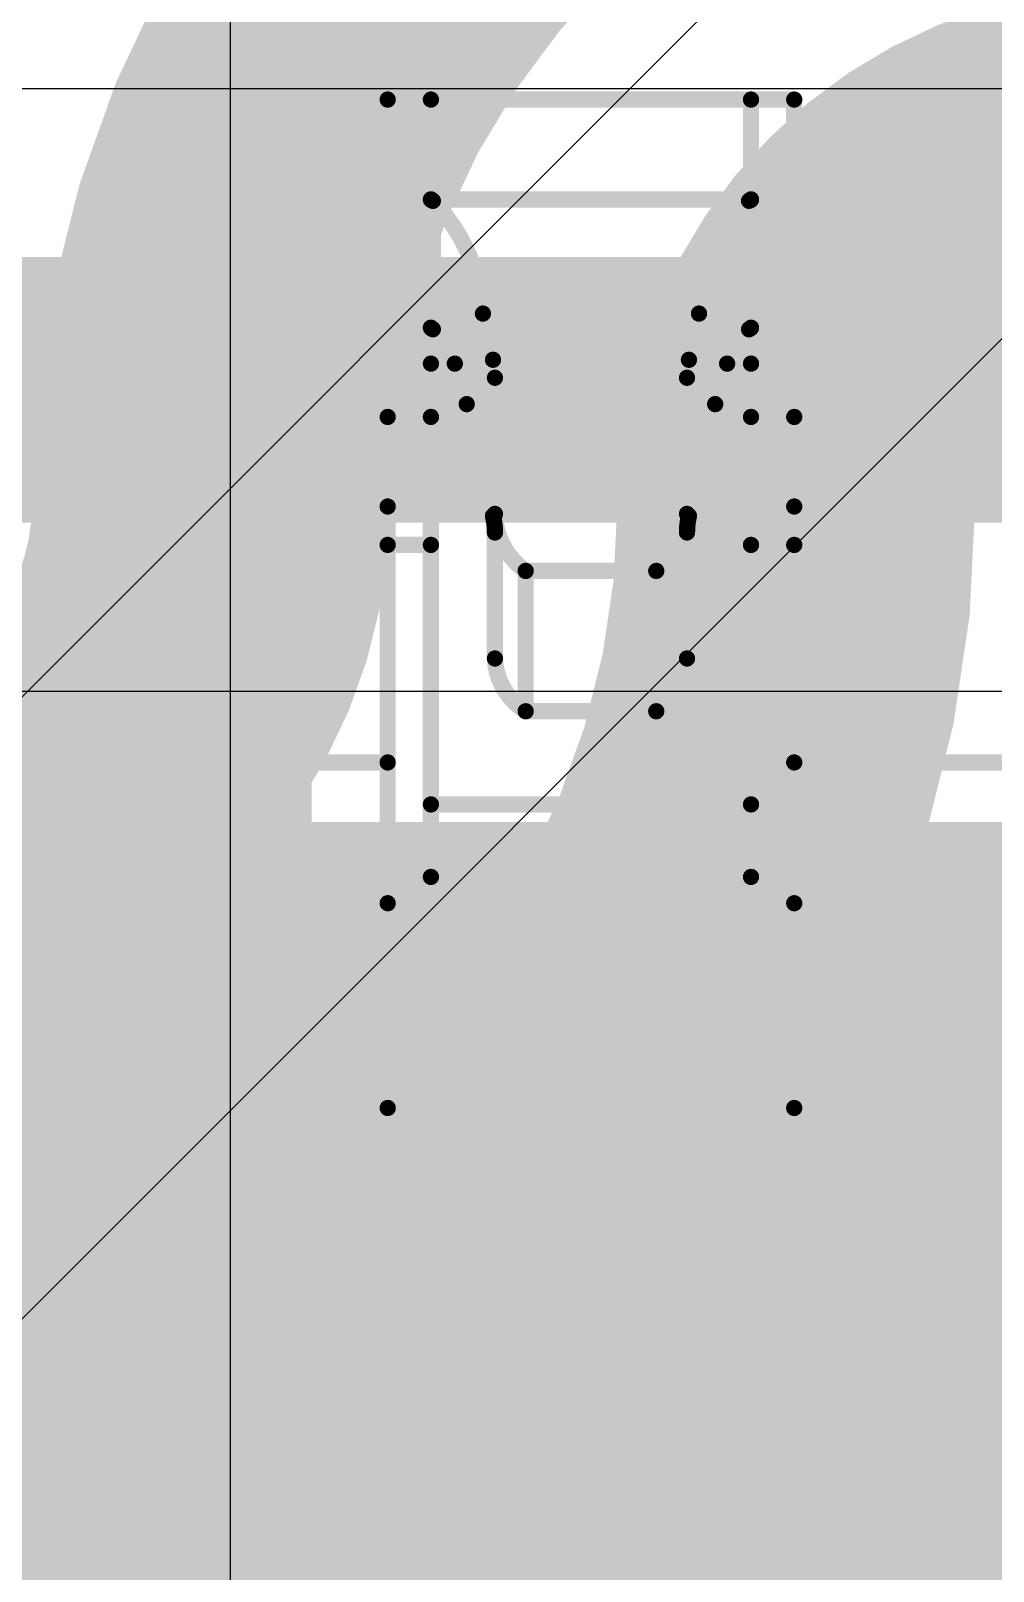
# Model space of a CAD drawing. Header units: inches. Extents: x -6 to 5433, y -4 to 5447.
# Drawn here: x 18.302 to 19.054, y 28.693 to 29.897 of the extents above; entities that cross this region are included whole.
import ezdxf

# ---------------------------------------------------------------- set-up
doc = ezdxf.new("R2010")
doc.units = ezdxf.units.IN
for name, color, linetype in [('Bottom Layer', 5, 'Continuous'), ('Bottom Overlay', 54, 'Continuous'), ('Bottom Solder', 6, 'Continuous'), ('Ground', 16, 'Continuous'), ('Mechanical 4', 56, 'Continuous'), ('Top Layer', 1, 'Continuous'), ('Top Paste', 8, 'Continuous'), ('Top Solder', 216, 'Continuous')]:
    doc.layers.add(name, color=color, linetype=linetype)

msp = doc.modelspace()

# ---------------------------------------------------------------- hatches: boundary and pattern name
at = {"layer": 'Top Layer'}
msp.add_hatch(color=1, dxfattribs=at).paths.add_polyline_path([(20.83559968, 28.53674633), (16.13559892, 28.53674633), (16.13559892, 29.17674759), (20.83559968, 29.17674759)])
at = {"layer": 'Top Paste'}
msp.add_hatch(color=8, dxfattribs=at).paths.add_polyline_path([(20.83559968, 28.53674633), (16.13559892, 28.53674633), (16.13559892, 29.17674759), (20.83559968, 29.17674759)])
at = {"layer": 'Top Solder'}
msp.add_hatch(color=216, dxfattribs=at).paths.add_polyline_path([(20.93719968, 28.43514633), (16.03399892, 28.43514633), (16.03399892, 29.27834759), (20.93719968, 29.27834759)])

# ---------------------------------------------------------------- linework, layer by layer
at = {"layer": 'Bottom Layer'}
msp.add_line((18.45814698, 32.0690494), (18.45814698, 7.26905074), dxfattribs=at)
for points in [[(18.44298064, 29.52592774, 0.2794, 0.2794, -0.9999999999999999), (19.89078064, 29.52592774, 0.2794, 0.2794, 0)], [(18.90018064, 29.52592774, 0.2794, 0.2794, -0.9999999999999999), (19.43358064, 29.52592774, 0.2794, 0.2794, 0)], [(18.90018064, 29.52590234, 0.2794, 0.2794, -0.668177756194729), (17.64272824, 29.0050474, 0.2794, 0.2794, 0)], [(18.44298064, 29.52590234, 0.2794, 0.2794, -0.6681763133907433), (17.9660169, 29.32833606, 0.2794, 0.2794, 0)], [(18.44298064, 29.52590234, 0.2794, 0.2794, 0), (18.44298064, 29.52592774, 0.2794, 0.2794, 0)], [(18.90018064, 29.52590234, 0.2794, 0.2794, 0), (18.90018064, 29.52592774, 0.2794, 0.2794, 0)]]:
    msp.add_lwpolyline(points, format="xyseb", dxfattribs=at)
for points in [[(18.37313064, 29.52592774, 0.1397, 0.1397, 1), (18.51283064, 29.52592774, 0.1397, 0.1397, 1)], [(18.37313064, 29.52592774, 0.1397, 0.1397, 1), (18.51283064, 29.52592774, 0.1397, 0.1397, 1)], [(18.37313064, 29.52590234, 0.1397, 0.1397, 1), (18.51283064, 29.52590234, 0.1397, 0.1397, 1)], [(18.37313064, 29.52590234, 0.1397, 0.1397, 1), (18.51283064, 29.52590234, 0.1397, 0.1397, 1)], [(18.83033064, 29.52592774, 0.1397, 0.1397, 1), (18.97003064, 29.52592774, 0.1397, 0.1397, 1)], [(18.83033064, 29.52592774, 0.1397, 0.1397, 1), (18.97003064, 29.52592774, 0.1397, 0.1397, 1)], [(18.83033064, 29.52590234, 0.1397, 0.1397, 1), (18.97003064, 29.52590234, 0.1397, 0.1397, 1)], [(18.83033064, 29.52590234, 0.1397, 0.1397, 1), (18.97003064, 29.52590234, 0.1397, 0.1397, 1)]]:
    msp.add_lwpolyline(points, format="xyseb", close=True, dxfattribs=at)
at = {"layer": 'Bottom Overlay'}
msp.add_lwpolyline([(18.45814698, 6.1690504, 0.127, 0.127, 0), (18.45814698, 33.16904974, 0.127, 0.127, 0)], format="xyseb", dxfattribs=at)
at = {"layer": 'Bottom Solder'}
msp.add_line((13.15442632, 23.74523064), (5432.852131479999, 5447.49311058), dxfattribs=at)
at = {"layer": 'Ground'}
for p, q in [((21.26014544, 29.85137794), (8.86425456, 29.85137794)), ((8.9617296, 29.38073118), (21.16267294, 29.38073118))]:
    msp.add_line(p, q, dxfattribs=at)
msp.add_lwpolyline([(8.86425456, 29.61605456, 0.2076069, 0.2076069, 0), (21.26014544, 29.61605456, 0.2076069, 0.2076069, 0)], format="xyseb", dxfattribs=at)
at = {"layer": 'Mechanical 4'}
for points in [[(18.5811541, 29.84294514, 0.0127, 0.0127, 0), (18.8986541, 29.84294514, 0.0127, 0.0127, 0)], [(18.5811541, 29.0549457, 0.0127, 0.0127, 0), (18.5811541, 29.84294514, 0.0127, 0.0127, 0)], [(18.61490562, 29.23548127999999, 0.0127, 0.0127, 0), (18.61490562, 29.84294514, 0.0127, 0.0127, 0)], [(18.86490512, 29.23548127999999, 0.0127, 0.0127, 0), (18.86490512, 29.84294514, 0.0127, 0.0127, 0)], [(18.8986541, 29.0549457, 0.0127, 0.0127, 0), (18.8986541, 29.84294514, 0.0127, 0.0127, 0)], [(18.6149996, 29.764609, 0.0127, 0.0127, -0.03260548546447682), (18.61490308, 29.76474616, 0.0127, 0.0127, 0)], [(18.61490562, 29.76494682, 0.0127, 0.0127, 0), (18.86490512, 29.76494682, 0.0127, 0.0127, 0)], [(18.61507072, 29.76453788, 0.0127, 0.0127, -0.02828759402390161), (18.61500214, 29.764609, 0.0127, 0.0127, 0)], [(18.6151647, 29.76445914, 0.0127, 0.0127, -0.02675080171579984), (18.61507072, 29.76453788, 0.0127, 0.0127, 0)], [(18.61528916, 29.76437278, 0.0127, 0.0127, -0.0219938112013875), (18.6151647, 29.76445914, 0.0127, 0.0127, 0)], [(18.6154568, 29.76427626, 0.0127, 0.0127, -0.01668692770902421), (18.61528916, 29.76437278, 0.0127, 0.0127, 0)], [(18.61566, 29.76416958, 0.0127, 0.0127, -0.009375562074994057), (18.61545426, 29.76427626, 0.0127, 0.0127, 0)], [(18.61589876, 29.76405528, 0.0127, 0.0127, -0.005205298975675471), (18.61566, 29.76416704, 0.0127, 0.0127, 0)], [(18.61589876, 29.76405528, 0.0127, 0.0127, 0), (18.6161553, 29.7639359, 0.0127, 0.0127, 0)], [(18.6161553, 29.7639359, 0.0127, 0.0127, 0), (18.61642454, 29.76381652, 0.0127, 0.0127, 0)], [(18.61642454, 29.66343572, 0.0127, 0.0127, 0), (18.61642454, 29.76381652, 0.0127, 0.0127, 0)], [(18.61642454, 29.76381652, 0.0127, 0.0127, -0.1798941776662689), (18.65553292, 29.67571154, 0.0127, 0.0127, 0)], [(18.82427782, 29.67571154, 0.0127, 0.0127, -0.1798941776662689), (18.8633862, 29.76381652, 0.0127, 0.0127, 0)], [(18.8633862, 29.76381652, 0.0127, 0.0127, 0), (18.86389674, 29.76405274, 0.0127, 0.0127, 0)], [(18.8633862, 29.66343572, 0.0127, 0.0127, 0), (18.8633862, 29.76381652, 0.0127, 0.0127, 0)], [(18.86389674, 29.76405274, 0.0127, 0.0127, 0), (18.86413296, 29.7641645, 0.0127, 0.0127, 0)], [(18.86434378, 29.76427118, 0.0127, 0.0127, -0.007070259541043783), (18.86413296, 29.7641645, 0.0127, 0.0127, 0)], [(18.86451904, 29.76437024, 0.0127, 0.0127, -0.01220881848608617), (18.86434124, 29.76427118, 0.0127, 0.0127, 0)], [(18.86466128, 29.76446168, 0.0127, 0.0127, -0.02261983000966575), (18.86452158, 29.76437024, 0.0127, 0.0127, 0)], [(18.8647578, 29.76454042, 0.0127, 0.0127, -0.0318810894492614), (18.86465874, 29.76446168, 0.0127, 0.0127, 0)], [(18.86482384, 29.76461408, 0.0127, 0.0127, -0.03744577973514264), (18.8647578, 29.76454042, 0.0127, 0.0127, 0)], [(18.86486956, 29.76468012, 0.0127, 0.0127, -0.03268866416230169), (18.86482384, 29.76461154, 0.0127, 0.0127, 0)], [(18.86490258, 29.76474616, 0.0127, 0.0127, -0.01323434491239006), (18.86486702, 29.76468012, 0.0127, 0.0127, 0)], [(18.65553292, 29.67571154, 0.0127, 0.0127, 0), (18.82427782, 29.67571154, 0.0127, 0.0127, 0)], [(18.65553292, 29.67571154, 0.0127, 0.0127, 0), (18.6633866, 29.6396156, 0.0127, 0.0127, 0)], [(18.81642414, 29.6396156, 0.0127, 0.0127, 0), (18.82427782, 29.67571154, 0.0127, 0.0127, 0)], [(18.61500214, 29.6644949, 0.0127, 0.0127, -0.02859692922018449), (18.61490308, 29.66467777999999, 0.0127, 0.0127, 0)], [(18.6151647, 29.66429678, 0.0127, 0.0127, -0.05432141871736487), (18.61500468, 29.66449744, 0.0127, 0.0127, 0)], [(18.61528916, 29.6641774, 0.0127, 0.0127, -0.02338615138335267), (18.6151647, 29.66429424, 0.0127, 0.0127, 0)], [(18.61545426, 29.66405294, 0.0127, 0.0127, -0.01856230610824458), (18.61528916, 29.66417994, 0.0127, 0.0127, 0)], [(18.61566, 29.66390816, 0.0127, 0.0127, -0.01073692510914111), (18.61545426, 29.6640504, 0.0127, 0.0127, 0)], [(18.61589876, 29.66375576, 0.0127, 0.0127, -0.006054831049682904), (18.61566254, 29.66390816, 0.0127, 0.0127, 0)], [(18.61589876, 29.6637583, 0.0127, 0.0127, 0), (18.6161553, 29.66359828, 0.0127, 0.0127, 0)], [(18.6161553, 29.66359828, 0.0127, 0.0127, 0), (18.61642454, 29.66343572, 0.0127, 0.0127, 0)], [(18.61642454, 29.66343826, 0.0127, 0.0127, -0.1625908253546253), (18.64286594, 29.6049446, 0.0127, 0.0127, 0)], [(18.8369448, 29.6049446, 0.0127, 0.0127, -0.1625908253546254), (18.8633862, 29.66343826, 0.0127, 0.0127, 0)], [(18.8633862, 29.66343572, 0.0127, 0.0127, 0), (18.86389674, 29.66375322, 0.0127, 0.0127, 0)], [(18.86413296, 29.66390308, 0.0127, 0.0127, -0.004820614365938503), (18.86389674, 29.66375322, 0.0127, 0.0127, 0)], [(18.86434124, 29.66404532, 0.0127, 0.0127, -0.008119958894127595), (18.86413042, 29.66390308, 0.0127, 0.0127, 0)], [(18.86451904, 29.66418248, 0.0127, 0.0127, -0.01372913840176187), (18.86434124, 29.66404786, 0.0127, 0.0127, 0)], [(18.86465874, 29.66429932, 0.0127, 0.0127, -0.02446216603865803), (18.86452158, 29.66417994, 0.0127, 0.0127, 0)], [(18.8647578, 29.664406, 0.0127, 0.0127, -0.03231853508432998), (18.86465874, 29.66429932, 0.0127, 0.0127, 0)], [(18.86482384, 29.66450252, 0.0127, 0.0127, -0.03504147994132517), (18.8647578, 29.664406, 0.0127, 0.0127, 0)], [(18.86486956, 29.66459142, 0.0127, 0.0127, -0.02840446092713284), (18.86482384, 29.66450252, 0.0127, 0.0127, 0)], [(18.86490512, 29.66467524, 0.0127, 0.0127, -0.01102179302076642), (18.86486956, 29.66458888, 0.0127, 0.0127, 0)], [(18.61490562, 29.63661078, 0.0127, 0.0127, 0), (18.633567, 29.63661078, 0.0127, 0.0127, 0)], [(18.6633866, 29.5176575, 0.0127, 0.0127, 0), (18.6633866, 29.6396156, 0.0127, 0.0127, 0)], [(18.6633866, 29.6396156, 0.0127, 0.0127, -0.05365795323476556), (18.66490552, 29.625544, 0.0127, 0.0127, 0)], [(18.81490522, 29.625544, 0.0127, 0.0127, -0.05365795323520318), (18.81642414, 29.6396156, 0.0127, 0.0127, 0)], [(18.81642414, 29.5176575, 0.0127, 0.0127, 0), (18.81642414, 29.6396156, 0.0127, 0.0127, 0)], [(18.84624374, 29.63661078, 0.0127, 0.0127, 0), (18.86490512, 29.63661078, 0.0127, 0.0127, 0)], [(18.66490552, 29.40619468, 0.0127, 0.0127, 0), (18.66490552, 29.625544, 0.0127, 0.0127, 0)], [(18.81490522, 29.40619468, 0.0127, 0.0127, 0), (18.81490522, 29.625544, 0.0127, 0.0127, 0)], [(18.5811541, 29.59494462, 0.0127, 0.0127, 0), (18.61490562, 29.59494462, 0.0127, 0.0127, 0)], [(18.6428634, 29.60494714, 0.0127, 0.0127, 0), (18.6633866, 29.5176575, 0.0127, 0.0127, 0)], [(18.81642414, 29.5176575, 0.0127, 0.0127, 0), (18.8369448, 29.60494714, 0.0127, 0.0127, 0)], [(18.86490512, 29.59494462, 0.0127, 0.0127, 0), (18.8986541, 29.59494462, 0.0127, 0.0127, 0)], [(18.2636541, 29.52494476, 0.0127, 0.0127, 0), (18.5811541, 29.52494476, 0.0127, 0.0127, 0)], [(18.8986541, 29.52494476, 0.0127, 0.0127, 0), (19.2161541, 29.52494476, 0.0127, 0.0127, 0)], [(18.6633866, 29.5176575, 0.0127, 0.0127, -0.05786387190151768), (18.66490552, 29.50463492, 0.0127, 0.0127, 0)], [(18.6889136, 29.47460704, 0.0127, 0.0127, -0.2374801051851251), (18.66490552, 29.51917896, 0.0127, 0.0127, 0)], [(18.81490522, 29.51917896, 0.0127, 0.0127, -0.2374801051860468), (18.79089714, 29.47460704, 0.0127, 0.0127, 0)], [(18.81490522, 29.50463492, 0.0127, 0.0127, -0.05786387190108001), (18.81642414, 29.5176575, 0.0127, 0.0127, 0)], [(18.5811541, 29.49494482, 0.0127, 0.0127, 0), (18.61490562, 29.49494482, 0.0127, 0.0127, 0)], [(18.86490512, 29.49494482, 0.0127, 0.0127, 0), (18.8986541, 29.49494482, 0.0127, 0.0127, 0)], [(18.68891614, 29.47460704, 0.0127, 0.0127, 0), (18.7908946, 29.47460704, 0.0127, 0.0127, 0)], [(18.68891614, 29.36494508, 0.0127, 0.0127, 0), (18.68891614, 29.47460704, 0.0127, 0.0127, 0)], [(18.7908946, 29.36494508, 0.0127, 0.0127, 0), (18.7908946, 29.47460704, 0.0127, 0.0127, 0)], [(18.6889136, 29.36494762, 0.0127, 0.0127, -0.2473774779353231), (18.66490552, 29.40619722, 0.0127, 0.0127, 0)], [(18.81490522, 29.40619722, 0.0127, 0.0127, -0.2473774779353234), (18.79089714, 29.36494762, 0.0127, 0.0127, 0)], [(18.68891614, 29.36494508, 0.0127, 0.0127, 0), (18.7908946, 29.36494508, 0.0127, 0.0127, 0)], [(18.2636541, 29.32494516, 0.0127, 0.0127, 0), (18.5811541, 29.32494516, 0.0127, 0.0127, 0)], [(18.8986541, 29.32494516, 0.0127, 0.0127, 0), (19.2161541, 29.32494516, 0.0127, 0.0127, 0)], [(18.61490562, 29.29215376, 0.0127, 0.0127, 0), (18.86490512, 29.29215376, 0.0127, 0.0127, 0)], [(18.61490562, 29.23548127999999, 0.0127, 0.0127, 0), (18.86490512, 29.23548127999999, 0.0127, 0.0127, 0)], [(18.5811541, 29.21494538, 0.0127, 0.0127, 0), (18.8986541, 29.21494538, 0.0127, 0.0127, 0)], [(18.5811541, 29.0549457, 0.0127, 0.0127, 0), (18.8986541, 29.0549457, 0.0127, 0.0127, 0)]]:
    msp.add_lwpolyline(points, format="xyseb", dxfattribs=at)
for points in [[(18.5779791, 29.84294514, 0.00635, 0.00635, 1), (18.5843291, 29.84294514, 0.00635, 0.00635, 1)], [(18.5779791, 29.84294514, 0.00635, 0.00635, 1), (18.5843291, 29.84294514, 0.00635, 0.00635, 1)], [(18.61173062, 29.84294514, 0.00635, 0.00635, 1), (18.61808062, 29.84294514, 0.00635, 0.00635, 1)], [(18.86173012, 29.84294514, 0.00635, 0.00635, 1), (18.86808012, 29.84294514, 0.00635, 0.00635, 1)], [(18.8954791, 29.84294514, 0.00635, 0.00635, 1), (18.9018291, 29.84294514, 0.00635, 0.00635, 1)], [(18.8954791, 29.84294514, 0.00635, 0.00635, 1), (18.9018291, 29.84294514, 0.00635, 0.00635, 1)], [(18.61172808, 29.76474616, 0.00635, 0.00635, 1), (18.61807808, 29.76474616, 0.00635, 0.00635, 1)], [(18.61173062, 29.76494682, 0.00635, 0.00635, 1), (18.61808062, 29.76494682, 0.00635, 0.00635, 1)], [(18.6118246, 29.764609, 0.00635, 0.00635, 1), (18.6181746, 29.764609, 0.00635, 0.00635, 1)], [(18.61182714, 29.764609, 0.00635, 0.00635, 1), (18.61817714, 29.764609, 0.00635, 0.00635, 1)], [(18.61189572, 29.76453788, 0.00635, 0.00635, 1), (18.61824572, 29.76453788, 0.00635, 0.00635, 1)], [(18.61189572, 29.76453788, 0.00635, 0.00635, 1), (18.61824572, 29.76453788, 0.00635, 0.00635, 1)], [(18.6119897, 29.76445914, 0.00635, 0.00635, 1), (18.6183397, 29.76445914, 0.00635, 0.00635, 1)], [(18.6119897, 29.76445914, 0.00635, 0.00635, 1), (18.6183397, 29.76445914, 0.00635, 0.00635, 1)], [(18.61211416, 29.76437278, 0.00635, 0.00635, 1), (18.61846416, 29.76437278, 0.00635, 0.00635, 1)], [(18.61211416, 29.76437278, 0.00635, 0.00635, 1), (18.61846416, 29.76437278, 0.00635, 0.00635, 1)], [(18.61227926, 29.76427626, 0.00635, 0.00635, 1), (18.61862926, 29.76427626, 0.00635, 0.00635, 1)], [(18.6122818, 29.76427626, 0.00635, 0.00635, 1), (18.6186318, 29.76427626, 0.00635, 0.00635, 1)], [(18.612485, 29.76416958, 0.00635, 0.00635, 1), (18.618835, 29.76416958, 0.00635, 0.00635, 1)], [(18.612485, 29.76416704, 0.00635, 0.00635, 1), (18.618835, 29.76416704, 0.00635, 0.00635, 1)], [(18.61272376, 29.76405528, 0.00635, 0.00635, 1), (18.61907376, 29.76405528, 0.00635, 0.00635, 1)], [(18.61272376, 29.76405528, 0.00635, 0.00635, 1), (18.61907376, 29.76405528, 0.00635, 0.00635, 1)], [(18.6129803, 29.7639359, 0.00635, 0.00635, 1), (18.6193303, 29.7639359, 0.00635, 0.00635, 1)], [(18.6129803, 29.7639359, 0.00635, 0.00635, 1), (18.6193303, 29.7639359, 0.00635, 0.00635, 1)], [(18.61324954, 29.76381652, 0.00635, 0.00635, 1), (18.61959954, 29.76381652, 0.00635, 0.00635, 1)], [(18.61324954, 29.76381652, 0.00635, 0.00635, 1), (18.61959954, 29.76381652, 0.00635, 0.00635, 1)], [(18.61324954, 29.76381652, 0.00635, 0.00635, 1), (18.61959954, 29.76381652, 0.00635, 0.00635, 1)], [(18.8602112, 29.76381652, 0.00635, 0.00635, 1), (18.8665612, 29.76381652, 0.00635, 0.00635, 1)], [(18.8602112, 29.76381652, 0.00635, 0.00635, 1), (18.8665612, 29.76381652, 0.00635, 0.00635, 1)], [(18.8602112, 29.76381652, 0.00635, 0.00635, 1), (18.8665612, 29.76381652, 0.00635, 0.00635, 1)], [(18.86072174, 29.76405274, 0.00635, 0.00635, 1), (18.86707174, 29.76405274, 0.00635, 0.00635, 1)], [(18.86072174, 29.76405274, 0.00635, 0.00635, 1), (18.86707174, 29.76405274, 0.00635, 0.00635, 1)], [(18.86095796, 29.7641645, 0.00635, 0.00635, 1), (18.86730796, 29.7641645, 0.00635, 0.00635, 1)], [(18.86095796, 29.7641645, 0.00635, 0.00635, 1), (18.86730796, 29.7641645, 0.00635, 0.00635, 1)], [(18.86116624, 29.76427118, 0.00635, 0.00635, 1), (18.86751624, 29.76427118, 0.00635, 0.00635, 1)], [(18.86116878, 29.76427118, 0.00635, 0.00635, 1), (18.86751878, 29.76427118, 0.00635, 0.00635, 1)], [(18.86134404, 29.76437024, 0.00635, 0.00635, 1), (18.86769404, 29.76437024, 0.00635, 0.00635, 1)], [(18.86134658, 29.76437024, 0.00635, 0.00635, 1), (18.86769658, 29.76437024, 0.00635, 0.00635, 1)], [(18.86148374, 29.76446168, 0.00635, 0.00635, 1), (18.86783374, 29.76446168, 0.00635, 0.00635, 1)], [(18.86148628, 29.76446168, 0.00635, 0.00635, 1), (18.86783628, 29.76446168, 0.00635, 0.00635, 1)], [(18.8615828, 29.76454042, 0.00635, 0.00635, 1), (18.8679328, 29.76454042, 0.00635, 0.00635, 1)], [(18.8615828, 29.76454042, 0.00635, 0.00635, 1), (18.8679328, 29.76454042, 0.00635, 0.00635, 1)], [(18.86164884, 29.76461408, 0.00635, 0.00635, 1), (18.86799884, 29.76461408, 0.00635, 0.00635, 1)], [(18.86164884, 29.76461154, 0.00635, 0.00635, 1), (18.86799884, 29.76461154, 0.00635, 0.00635, 1)], [(18.86169202, 29.76468012, 0.00635, 0.00635, 1), (18.86804202, 29.76468012, 0.00635, 0.00635, 1)], [(18.86169456, 29.76468012, 0.00635, 0.00635, 1), (18.86804456, 29.76468012, 0.00635, 0.00635, 1)], [(18.86172758, 29.76474616, 0.00635, 0.00635, 1), (18.86807758, 29.76474616, 0.00635, 0.00635, 1)], [(18.86173012, 29.76494682, 0.00635, 0.00635, 1), (18.86808012, 29.76494682, 0.00635, 0.00635, 1)], [(18.65235792, 29.67571154, 0.00635, 0.00635, 1), (18.65870792, 29.67571154, 0.00635, 0.00635, 1)], [(18.65235792, 29.67571154, 0.00635, 0.00635, 1), (18.65870792, 29.67571154, 0.00635, 0.00635, 1)], [(18.65235792, 29.67571154, 0.00635, 0.00635, 1), (18.65870792, 29.67571154, 0.00635, 0.00635, 1)], [(18.82110282, 29.67571154, 0.00635, 0.00635, 1), (18.82745282, 29.67571154, 0.00635, 0.00635, 1)], [(18.82110282, 29.67571154, 0.00635, 0.00635, 1), (18.82745282, 29.67571154, 0.00635, 0.00635, 1)], [(18.82110282, 29.67571154, 0.00635, 0.00635, 1), (18.82745282, 29.67571154, 0.00635, 0.00635, 1)], [(18.61172808, 29.66467777999999, 0.00635, 0.00635, 1), (18.61807808, 29.66467777999999, 0.00635, 0.00635, 1)], [(18.61182714, 29.6644949, 0.00635, 0.00635, 1), (18.61817714, 29.6644949, 0.00635, 0.00635, 1)], [(18.61182968, 29.66449744, 0.00635, 0.00635, 1), (18.61817968, 29.66449744, 0.00635, 0.00635, 1)], [(18.6119897, 29.66429678, 0.00635, 0.00635, 1), (18.6183397, 29.66429678, 0.00635, 0.00635, 1)], [(18.6119897, 29.66429424, 0.00635, 0.00635, 1), (18.6183397, 29.66429424, 0.00635, 0.00635, 1)], [(18.61211416, 29.66417994, 0.00635, 0.00635, 1), (18.61846416, 29.66417994, 0.00635, 0.00635, 1)], [(18.61211416, 29.6641774, 0.00635, 0.00635, 1), (18.61846416, 29.6641774, 0.00635, 0.00635, 1)], [(18.61227926, 29.66405294, 0.00635, 0.00635, 1), (18.61862926, 29.66405294, 0.00635, 0.00635, 1)], [(18.61227926, 29.6640504, 0.00635, 0.00635, 1), (18.61862926, 29.6640504, 0.00635, 0.00635, 1)], [(18.612485, 29.66390816, 0.00635, 0.00635, 1), (18.618835, 29.66390816, 0.00635, 0.00635, 1)], [(18.61248754, 29.66390816, 0.00635, 0.00635, 1), (18.61883754, 29.66390816, 0.00635, 0.00635, 1)], [(18.61272376, 29.6637583, 0.00635, 0.00635, 1), (18.61907376, 29.6637583, 0.00635, 0.00635, 1)], [(18.61272376, 29.66375576, 0.00635, 0.00635, 1), (18.61907376, 29.66375576, 0.00635, 0.00635, 1)], [(18.6129803, 29.66359828, 0.00635, 0.00635, 1), (18.6193303, 29.66359828, 0.00635, 0.00635, 1)], [(18.6129803, 29.66359828, 0.00635, 0.00635, 1), (18.6193303, 29.66359828, 0.00635, 0.00635, 1)], [(18.61324954, 29.66343826, 0.00635, 0.00635, 1), (18.61959954, 29.66343826, 0.00635, 0.00635, 1)], [(18.61324954, 29.66343572, 0.00635, 0.00635, 1), (18.61959954, 29.66343572, 0.00635, 0.00635, 1)], [(18.61324954, 29.66343572, 0.00635, 0.00635, 1), (18.61959954, 29.66343572, 0.00635, 0.00635, 1)], [(18.8602112, 29.66343826, 0.00635, 0.00635, 1), (18.8665612, 29.66343826, 0.00635, 0.00635, 1)], [(18.8602112, 29.66343572, 0.00635, 0.00635, 1), (18.8665612, 29.66343572, 0.00635, 0.00635, 1)], [(18.8602112, 29.66343572, 0.00635, 0.00635, 1), (18.8665612, 29.66343572, 0.00635, 0.00635, 1)], [(18.86072174, 29.66375322, 0.00635, 0.00635, 1), (18.86707174, 29.66375322, 0.00635, 0.00635, 1)], [(18.86072174, 29.66375322, 0.00635, 0.00635, 1), (18.86707174, 29.66375322, 0.00635, 0.00635, 1)], [(18.86095542, 29.66390308, 0.00635, 0.00635, 1), (18.86730542, 29.66390308, 0.00635, 0.00635, 1)], [(18.86095796, 29.66390308, 0.00635, 0.00635, 1), (18.86730796, 29.66390308, 0.00635, 0.00635, 1)], [(18.86116624, 29.66404786, 0.00635, 0.00635, 1), (18.86751624, 29.66404786, 0.00635, 0.00635, 1)], [(18.86116624, 29.66404532, 0.00635, 0.00635, 1), (18.86751624, 29.66404532, 0.00635, 0.00635, 1)], [(18.86134404, 29.66418248, 0.00635, 0.00635, 1), (18.86769404, 29.66418248, 0.00635, 0.00635, 1)], [(18.86134658, 29.66417994, 0.00635, 0.00635, 1), (18.86769658, 29.66417994, 0.00635, 0.00635, 1)], [(18.86148374, 29.66429932, 0.00635, 0.00635, 1), (18.86783374, 29.66429932, 0.00635, 0.00635, 1)], [(18.86148374, 29.66429932, 0.00635, 0.00635, 1), (18.86783374, 29.66429932, 0.00635, 0.00635, 1)], [(18.8615828, 29.664406, 0.00635, 0.00635, 1), (18.8679328, 29.664406, 0.00635, 0.00635, 1)], [(18.8615828, 29.664406, 0.00635, 0.00635, 1), (18.8679328, 29.664406, 0.00635, 0.00635, 1)], [(18.86164884, 29.66450252, 0.00635, 0.00635, 1), (18.86799884, 29.66450252, 0.00635, 0.00635, 1)], [(18.86164884, 29.66450252, 0.00635, 0.00635, 1), (18.86799884, 29.66450252, 0.00635, 0.00635, 1)], [(18.86169456, 29.66459142, 0.00635, 0.00635, 1), (18.86804456, 29.66459142, 0.00635, 0.00635, 1)], [(18.86169456, 29.66458888, 0.00635, 0.00635, 1), (18.86804456, 29.66458888, 0.00635, 0.00635, 1)], [(18.86173012, 29.66467524, 0.00635, 0.00635, 1), (18.86808012, 29.66467524, 0.00635, 0.00635, 1)], [(18.61173062, 29.63661078, 0.00635, 0.00635, 1), (18.61808062, 29.63661078, 0.00635, 0.00635, 1)], [(18.630392, 29.63661078, 0.00635, 0.00635, 1), (18.636742, 29.63661078, 0.00635, 0.00635, 1)], [(18.6602116, 29.6396156, 0.00635, 0.00635, 1), (18.6665616, 29.6396156, 0.00635, 0.00635, 1)], [(18.6602116, 29.6396156, 0.00635, 0.00635, 1), (18.6665616, 29.6396156, 0.00635, 0.00635, 1)], [(18.6602116, 29.6396156, 0.00635, 0.00635, 1), (18.6665616, 29.6396156, 0.00635, 0.00635, 1)], [(18.81324914, 29.6396156, 0.00635, 0.00635, 1), (18.81959914, 29.6396156, 0.00635, 0.00635, 1)], [(18.81324914, 29.6396156, 0.00635, 0.00635, 1), (18.81959914, 29.6396156, 0.00635, 0.00635, 1)], [(18.81324914, 29.6396156, 0.00635, 0.00635, 1), (18.81959914, 29.6396156, 0.00635, 0.00635, 1)], [(18.84306874, 29.63661078, 0.00635, 0.00635, 1), (18.84941874, 29.63661078, 0.00635, 0.00635, 1)], [(18.86173012, 29.63661078, 0.00635, 0.00635, 1), (18.86808012, 29.63661078, 0.00635, 0.00635, 1)], [(18.66173052, 29.625544, 0.00635, 0.00635, 1), (18.66808052, 29.625544, 0.00635, 0.00635, 1)], [(18.66173052, 29.625544, 0.00635, 0.00635, 1), (18.66808052, 29.625544, 0.00635, 0.00635, 1)], [(18.81173022, 29.625544, 0.00635, 0.00635, 1), (18.81808022, 29.625544, 0.00635, 0.00635, 1)], [(18.81173022, 29.625544, 0.00635, 0.00635, 1), (18.81808022, 29.625544, 0.00635, 0.00635, 1)], [(18.5779791, 29.59494462, 0.00635, 0.00635, 1), (18.5843291, 29.59494462, 0.00635, 0.00635, 1)], [(18.61173062, 29.59494462, 0.00635, 0.00635, 1), (18.61808062, 29.59494462, 0.00635, 0.00635, 1)], [(18.6396884, 29.60494714, 0.00635, 0.00635, 1), (18.6460384, 29.60494714, 0.00635, 0.00635, 1)], [(18.63969094, 29.6049446, 0.00635, 0.00635, 1), (18.64604094, 29.6049446, 0.00635, 0.00635, 1)], [(18.8337698, 29.60494714, 0.00635, 0.00635, 1), (18.8401198, 29.60494714, 0.00635, 0.00635, 1)], [(18.8337698, 29.6049446, 0.00635, 0.00635, 1), (18.8401198, 29.6049446, 0.00635, 0.00635, 1)], [(18.86173012, 29.59494462, 0.00635, 0.00635, 1), (18.86808012, 29.59494462, 0.00635, 0.00635, 1)], [(18.8954791, 29.59494462, 0.00635, 0.00635, 1), (18.9018291, 29.59494462, 0.00635, 0.00635, 1)], [(18.5779791, 29.52494476, 0.00635, 0.00635, 1), (18.5843291, 29.52494476, 0.00635, 0.00635, 1)], [(18.8954791, 29.52494476, 0.00635, 0.00635, 1), (18.9018291, 29.52494476, 0.00635, 0.00635, 1)], [(18.6602116, 29.5176575, 0.00635, 0.00635, 1), (18.6665616, 29.5176575, 0.00635, 0.00635, 1)], [(18.6602116, 29.5176575, 0.00635, 0.00635, 1), (18.6665616, 29.5176575, 0.00635, 0.00635, 1)], [(18.6602116, 29.5176575, 0.00635, 0.00635, 1), (18.6665616, 29.5176575, 0.00635, 0.00635, 1)], [(18.66173052, 29.51917896, 0.00635, 0.00635, 1), (18.66808052, 29.51917896, 0.00635, 0.00635, 1)], [(18.81173022, 29.51917896, 0.00635, 0.00635, 1), (18.81808022, 29.51917896, 0.00635, 0.00635, 1)], [(18.81324914, 29.5176575, 0.00635, 0.00635, 1), (18.81959914, 29.5176575, 0.00635, 0.00635, 1)], [(18.81324914, 29.5176575, 0.00635, 0.00635, 1), (18.81959914, 29.5176575, 0.00635, 0.00635, 1)], [(18.81324914, 29.5176575, 0.00635, 0.00635, 1), (18.81959914, 29.5176575, 0.00635, 0.00635, 1)], [(18.66173052, 29.50463492, 0.00635, 0.00635, 1), (18.66808052, 29.50463492, 0.00635, 0.00635, 1)], [(18.81173022, 29.50463492, 0.00635, 0.00635, 1), (18.81808022, 29.50463492, 0.00635, 0.00635, 1)], [(18.5779791, 29.49494482, 0.00635, 0.00635, 1), (18.5843291, 29.49494482, 0.00635, 0.00635, 1)], [(18.61173062, 29.49494482, 0.00635, 0.00635, 1), (18.61808062, 29.49494482, 0.00635, 0.00635, 1)], [(18.86173012, 29.49494482, 0.00635, 0.00635, 1), (18.86808012, 29.49494482, 0.00635, 0.00635, 1)], [(18.8954791, 29.49494482, 0.00635, 0.00635, 1), (18.9018291, 29.49494482, 0.00635, 0.00635, 1)], [(18.6857386, 29.47460704, 0.00635, 0.00635, 1), (18.6920886, 29.47460704, 0.00635, 0.00635, 1)], [(18.68574114, 29.47460704, 0.00635, 0.00635, 1), (18.69209114, 29.47460704, 0.00635, 0.00635, 1)], [(18.68574114, 29.47460704, 0.00635, 0.00635, 1), (18.69209114, 29.47460704, 0.00635, 0.00635, 1)], [(18.7877196, 29.47460704, 0.00635, 0.00635, 1), (18.7940696, 29.47460704, 0.00635, 0.00635, 1)], [(18.7877196, 29.47460704, 0.00635, 0.00635, 1), (18.7940696, 29.47460704, 0.00635, 0.00635, 1)], [(18.78772214, 29.47460704, 0.00635, 0.00635, 1), (18.79407214, 29.47460704, 0.00635, 0.00635, 1)], [(18.66173052, 29.40619722, 0.00635, 0.00635, 1), (18.66808052, 29.40619722, 0.00635, 0.00635, 1)], [(18.66173052, 29.40619468, 0.00635, 0.00635, 1), (18.66808052, 29.40619468, 0.00635, 0.00635, 1)], [(18.81173022, 29.40619722, 0.00635, 0.00635, 1), (18.81808022, 29.40619722, 0.00635, 0.00635, 1)], [(18.81173022, 29.40619468, 0.00635, 0.00635, 1), (18.81808022, 29.40619468, 0.00635, 0.00635, 1)], [(18.6857386, 29.36494762, 0.00635, 0.00635, 1), (18.6920886, 29.36494762, 0.00635, 0.00635, 1)], [(18.68574114, 29.36494508, 0.00635, 0.00635, 1), (18.69209114, 29.36494508, 0.00635, 0.00635, 1)], [(18.68574114, 29.36494508, 0.00635, 0.00635, 1), (18.69209114, 29.36494508, 0.00635, 0.00635, 1)], [(18.7877196, 29.36494508, 0.00635, 0.00635, 1), (18.7940696, 29.36494508, 0.00635, 0.00635, 1)], [(18.7877196, 29.36494508, 0.00635, 0.00635, 1), (18.7940696, 29.36494508, 0.00635, 0.00635, 1)], [(18.78772214, 29.36494762, 0.00635, 0.00635, 1), (18.79407214, 29.36494762, 0.00635, 0.00635, 1)], [(18.5779791, 29.32494516, 0.00635, 0.00635, 1), (18.5843291, 29.32494516, 0.00635, 0.00635, 1)], [(18.8954791, 29.32494516, 0.00635, 0.00635, 1), (18.9018291, 29.32494516, 0.00635, 0.00635, 1)], [(18.61173062, 29.29215376, 0.00635, 0.00635, 1), (18.61808062, 29.29215376, 0.00635, 0.00635, 1)], [(18.86173012, 29.29215376, 0.00635, 0.00635, 1), (18.86808012, 29.29215376, 0.00635, 0.00635, 1)], [(18.61173062, 29.23548127999999, 0.00635, 0.00635, 1), (18.61808062, 29.23548127999999, 0.00635, 0.00635, 1)], [(18.61173062, 29.23548127999999, 0.00635, 0.00635, 1), (18.61808062, 29.23548127999999, 0.00635, 0.00635, 1)], [(18.86173012, 29.23548127999999, 0.00635, 0.00635, 1), (18.86808012, 29.23548127999999, 0.00635, 0.00635, 1)], [(18.86173012, 29.23548127999999, 0.00635, 0.00635, 1), (18.86808012, 29.23548127999999, 0.00635, 0.00635, 1)], [(18.5779791, 29.21494538, 0.00635, 0.00635, 1), (18.5843291, 29.21494538, 0.00635, 0.00635, 1)], [(18.8954791, 29.21494538, 0.00635, 0.00635, 1), (18.9018291, 29.21494538, 0.00635, 0.00635, 1)], [(18.5779791, 29.0549457, 0.00635, 0.00635, 1), (18.5843291, 29.0549457, 0.00635, 0.00635, 1)], [(18.5779791, 29.0549457, 0.00635, 0.00635, 1), (18.5843291, 29.0549457, 0.00635, 0.00635, 1)], [(18.8954791, 29.0549457, 0.00635, 0.00635, 1), (18.9018291, 29.0549457, 0.00635, 0.00635, 1)], [(18.8954791, 29.0549457, 0.00635, 0.00635, 1), (18.9018291, 29.0549457, 0.00635, 0.00635, 1)]]:
    msp.add_lwpolyline(points, format="xyseb", close=True, dxfattribs=at)
at = {"layer": 'Top Solder'}
msp.add_line((-3.36868262, 7.6978383), (5432.852131479999, 5447.49311058), dxfattribs=at)

doc.saveas('drawing.dxf')
